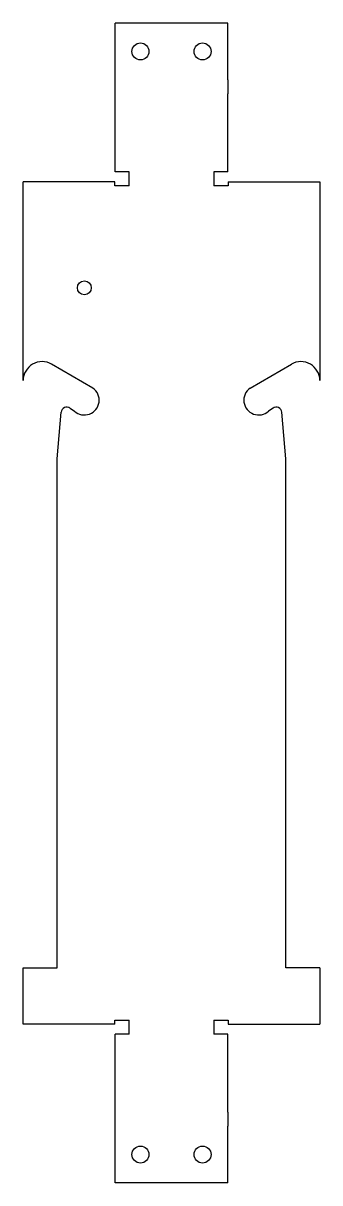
# Model space of a CAD drawing. Header units: millimetres. Extents: x 239 to 344, y 4 to 414.
import ezdxf

# ---------------------------------------------------------------- set-up
doc = ezdxf.new("R2010")
doc.units = ezdxf.units.MM
doc.layers.add('Default', color=7, linetype='Continuous')
doc.layers.add('SUPORTE_90º', color=7, linetype='Continuous')

# ---------------------------------------------------------------- blocks, each defined once
blk = doc.blocks.new('SE')
at = {"layer": 'SUPORTE_90º', "color": 7, "linetype": 'Continuous'}
for p, q in [((311.36, 414.25), (271.36, 414.25)), ((271.36, 394.25), (271.36, 414.25)), ((311.36, 394.25), (311.36, 414.25)), ((271.36, 389.23), (271.36, 394.25)), ((311.36, 394.25), (311.36, 389.23)), ((271.36, 361.73), (271.36, 389.23)), ((311.36, 361.73), (311.36, 389.23)), ((276.36, 361.73), (271.36, 361.73)), ((276.36, 356.7), (276.36, 361.73)), ((306.36, 361.73), (306.36, 356.7)), ((311.36, 361.73), (306.36, 361.73)), ((238.83, 287.85), (238.83, 358.2)), ((271.33, 358.2), (238.83, 358.2)), ((271.33, 356.7), (271.33, 358.2)), ((311.39, 358.2), (343.89, 358.2)), ((311.39, 358.2), (311.39, 356.7)), ((343.89, 358.2), (343.89, 287.85)), ((276.36, 356.7), (271.33, 356.7)), ((311.39, 356.7), (306.36, 356.7)), ((263.54, 285.22), (248.91, 293.67)), ((319.18, 285.22), (333.81, 293.67)), ((250.83, 260.2), (252.28, 276.67)), ((255.42, 278.14), (256.99, 277.03)), ((327.31, 278.14), (325.73, 277.03)), ((331.89, 260.2), (330.45, 276.67)), ((250.83, 80.2), (250.83, 260.2)), ((331.89, 80.2), (331.89, 260.2)), ((238.83, 80.2), (250.83, 80.2)), ((238.83, 60.2), (238.83, 80.2)), ((343.89, 80.2), (331.89, 80.2)), ((343.89, 80.2), (343.89, 60.2)), ((271.33, 61.7), (276.36, 61.7)), ((271.33, 60.2), (271.33, 61.7)), ((276.36, 56.67), (276.36, 61.7)), ((306.36, 61.7), (311.39, 61.7)), ((306.36, 61.7), (306.36, 56.67)), ((311.39, 61.7), (311.39, 60.2)), ((271.33, 60.2), (238.83, 60.2)), ((311.39, 60.2), (343.89, 60.2)), ((271.36, 29.17), (271.36, 56.67)), ((276.36, 56.67), (271.36, 56.67)), ((311.36, 56.67), (306.36, 56.67)), ((311.36, 29.17), (311.36, 56.67)), ((271.36, 24.15), (271.36, 29.17)), ((311.36, 29.17), (311.36, 24.15)), ((271.36, 4.15), (271.36, 24.15)), ((311.36, 4.15), (311.36, 24.15)), ((311.36, 4.15), (271.36, 4.15))]:
    blk.add_line(p, q, dxfattribs=at)
for centre, radius in [((280.36, 404.25), 3), ((302.36, 404.25), 3), ((260.5, 320.66), 2.46), ((280.36, 14.15), 3), ((302.36, 14.15), 3)]:
    blk.add_circle(centre, radius, dxfattribs=at)
for centre, radius, start, end in [((245.55, 287.85), 6.72, 60, 180), ((337.17, 287.85), 6.72, 0, 120), ((260.5, 280.94), 5.25, 228.1301, 54.5109), ((322.23, 280.94), 5.25, 125.4891, 311.8699), ((254.27, 276.5), 2, 55, 175), ((328.45, 276.5), 2, 5, 125)]:
    blk.add_arc(centre, radius, start, end, dxfattribs=at)

msp = doc.modelspace()

# ---------------------------------------------------------------- block references
at = {"layer": 'Default'}
msp.add_blockref('SE', (0, 0), dxfattribs=at)

doc.saveas('drawing.dxf')
